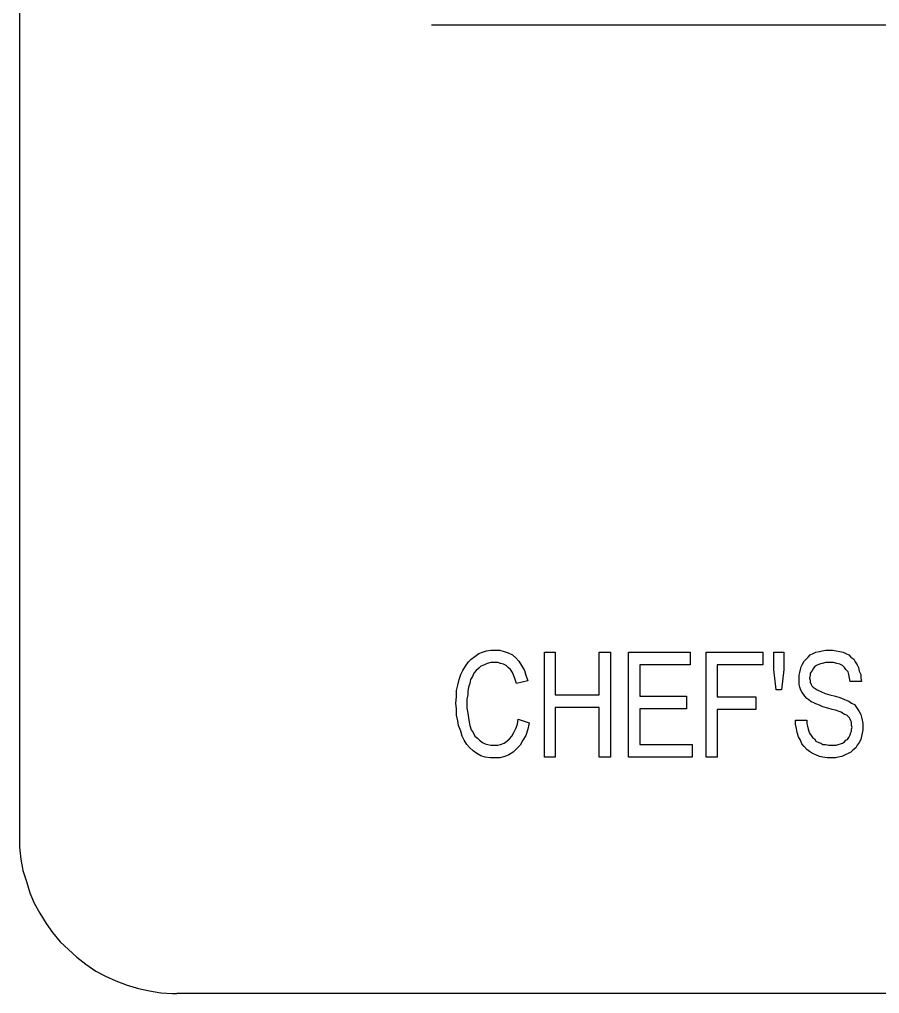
# Model space of a CAD drawing. Header units: metres. Extents: x 14 to 601, y -779 to -12.
# Drawn here: x 13.7 to 161.3, y -778.8 to -611.7 of the extents above; entities that cross this region are included whole.
import ezdxf

# ---------------------------------------------------------------- set-up
doc = ezdxf.new("R2010")
doc.units = ezdxf.units.M

msp = doc.modelspace()

# ---------------------------------------------------------------- linework, layer by layer
for p, q in [((13.72, -39.32), (13.72, -751.76)), ((84.4, -612.56), (539.92, -612.56)), ((92.56, -720.44), (93.16, -720.2)), ((93.16, -720.2), (93.88, -719.96)), ((93.88, -719.96), (94.6, -719.84)), ((94.6, -719.84), (95.32, -719.84)), ((95.32, -719.84), (96.16, -719.84)), ((96.16, -719.84), (96.88, -720.08)), ((96.88, -720.08), (97.6, -720.32)), ((103.84, -738.2), (103.84, -720.2)), ((103.84, -720.2), (105.64, -720.2)), ((105.64, -720.2), (105.64, -727.52)), ((113.2, -727.52), (113.2, -720.2)), ((113.2, -720.2), (115.12, -720.2)), ((115.12, -720.2), (115.12, -738.2)), ((118.24, -738.2), (118.24, -720.2)), ((118.24, -720.2), (128.8, -720.2)), ((128.8, -720.2), (128.8, -722.36)), ((131.56, -738.2), (131.56, -720.2)), ((131.56, -720.2), (141.28, -720.2)), ((141.28, -720.2), (141.28, -722.36)), ((143.2, -723.2), (143.2, -720.2)), ((143.2, -720.2), (144.88, -720.2)), ((144.88, -720.2), (144.88, -723.2)), ((149.92, -720.44), (150.4, -720.2)), ((150.4, -720.2), (151, -720.08)), ((151, -720.08), (151.48, -719.96)), ((151.48, -719.96), (152.08, -719.84)), ((152.08, -719.84), (152.68, -719.84)), ((152.68, -719.84), (153.28, -719.84)), ((153.28, -719.84), (153.88, -719.96)), ((153.88, -719.96), (154.48, -720.08)), ((154.48, -720.08), (155.08, -720.2)), ((155.08, -720.2), (155.56, -720.44)), ((90.76, -721.88), (91.24, -721.4)), ((91.24, -721.4), (91.84, -720.92)), ((91.84, -720.92), (92.56, -720.44)), ((97.6, -720.32), (98.32, -720.68)), ((98.32, -720.68), (98.92, -721.16)), ((98.92, -721.16), (99.4, -721.76)), ((99.4, -721.76), (99.88, -722.48)), ((148.12, -722.24), (148.36, -721.76)), ((148.36, -721.76), (148.72, -721.4)), ((148.72, -721.4), (149.08, -721.04)), ((149.08, -721.04), (149.44, -720.68)), ((149.44, -720.68), (149.92, -720.44)), ((155.56, -720.44), (156.04, -720.68)), ((156.04, -720.68), (156.4, -721.04)), ((156.4, -721.04), (156.88, -721.4)), ((156.88, -721.4), (157.12, -721.88)), ((89.44, -724.04), (89.8, -723.32)), ((89.8, -723.32), (90.28, -722.6)), ((90.28, -722.6), (90.76, -721.88)), ((92.08, -723.32), (91.72, -723.8)), ((92.56, -722.96), (92.08, -723.32)), ((92.92, -722.6), (92.56, -722.96)), ((93.52, -722.36), (92.92, -722.6)), ((94, -722.12), (93.52, -722.36)), ((94.6, -722), (94, -722.12)), ((95.2, -722), (94.6, -722)), ((95.8, -722), (95.2, -722)), ((96.28, -722.12), (95.8, -722)), ((96.76, -722.24), (96.28, -722.12)), ((97.24, -722.48), (96.76, -722.24)), ((97.6, -722.84), (97.24, -722.48)), ((97.96, -723.2), (97.6, -722.84)), ((98.32, -723.68), (97.96, -723.2)), ((99.88, -722.48), (100.36, -723.32)), ((100.36, -723.32), (100.6, -724.16)), ((128.8, -722.36), (120.16, -722.36)), ((120.16, -722.36), (120.16, -727.76)), ((141.28, -722.36), (133.48, -722.36)), ((133.48, -722.36), (133.48, -727.88)), ((143.56, -726.68), (143.2, -723.2)), ((144.88, -723.2), (144.52, -726.68)), ((147.64, -723.68), (147.76, -723.2)), ((147.76, -723.2), (147.88, -722.72)), ((147.88, -722.72), (148.12, -722.24)), ((149.68, -723.44), (149.44, -723.8)), ((149.92, -723.08), (149.68, -723.44)), ((150.16, -722.72), (149.92, -723.08)), ((150.52, -722.48), (150.16, -722.72)), ((151, -722.24), (150.52, -722.48)), ((151.48, -722.12), (151, -722.24)), ((152.08, -722), (151.48, -722.12)), ((152.68, -722), (152.08, -722)), ((153.4, -722), (152.68, -722)), ((154, -722.12), (153.4, -722)), ((154.48, -722.24), (154, -722.12)), ((154.96, -722.48), (154.48, -722.24)), ((155.32, -722.84), (154.96, -722.48)), ((155.56, -723.2), (155.32, -722.84)), ((155.92, -723.56), (155.56, -723.2)), ((157.12, -721.88), (157.48, -722.36)), ((157.48, -722.36), (157.72, -722.84)), ((157.72, -722.84), (157.84, -723.44)), ((157.84, -723.44), (158.08, -724.04)), ((88.96, -725.84), (89.2, -724.88)), ((89.2, -724.88), (89.44, -724.04)), ((91.12, -724.88), (91, -725.6)), ((91.48, -724.4), (91.12, -724.88)), ((91.72, -723.8), (91.48, -724.4)), ((98.56, -724.28), (98.32, -723.68)), ((98.8, -724.88), (98.56, -724.28)), ((99.04, -725.6), (98.8, -724.88)), ((100.96, -725.12), (99.04, -725.6)), ((100.6, -724.16), (100.96, -725.12)), ((147.52, -724.16), (147.64, -723.68)), ((147.52, -724.76), (147.52, -724.16)), ((147.52, -725.24), (147.52, -724.76)), ((149.44, -724.16), (149.32, -724.64)), ((149.32, -724.64), (149.44, -725)), ((149.44, -723.8), (149.44, -724.16)), ((149.44, -725), (149.44, -725.36)), ((156.04, -724.04), (155.92, -723.56)), ((156.16, -724.64), (156.04, -724.04)), ((156.28, -725.24), (156.16, -724.64)), ((158.08, -724.04), (158.08, -724.64)), ((158.08, -724.64), (158.2, -725.24)), ((88.72, -726.8), (88.96, -725.84)), ((88.72, -727.88), (88.72, -726.8)), ((90.76, -726.2), (90.64, -726.92)), ((91, -725.6), (90.76, -726.2)), ((144.52, -726.68), (143.56, -726.68)), ((147.52, -725.72), (147.52, -725.24)), ((147.64, -726.2), (147.52, -725.72)), ((147.76, -726.56), (147.64, -726.2)), ((148, -727.04), (147.76, -726.56)), ((149.44, -725.36), (149.56, -725.72)), ((149.56, -725.72), (149.68, -725.96)), ((149.68, -725.96), (149.92, -726.2)), ((149.92, -726.2), (150.28, -726.44)), ((150.28, -726.44), (150.64, -726.68)), ((150.64, -726.68), (151.24, -726.92)), ((158.2, -725.24), (156.28, -725.24)), ((88.6, -728.96), (88.72, -727.88)), ((90.64, -727.52), (90.52, -728.24)), ((90.52, -728.24), (90.52, -728.96)), ((90.64, -726.92), (90.64, -727.52)), ((105.64, -727.52), (113.2, -727.52)), ((120.16, -727.76), (128.2, -727.76)), ((128.2, -727.76), (128.2, -729.92)), ((133.48, -727.88), (140.08, -727.88)), ((140.08, -727.88), (140.08, -730.04)), ((148.24, -727.4), (148, -727.04)), ((148.48, -727.76), (148.24, -727.4)), ((148.84, -728.12), (148.48, -727.76)), ((149.2, -728.36), (148.84, -728.12)), ((149.56, -728.72), (149.2, -728.36)), ((151.24, -726.92), (151.96, -727.28)), ((151.96, -727.28), (152.8, -727.52)), ((152.8, -727.52), (153.76, -727.76)), ((153.76, -727.76), (154.48, -728)), ((154.48, -728), (155.2, -728.24)), ((155.2, -728.24), (155.68, -728.48)), ((155.68, -728.48), (156.04, -728.6)), ((88.72, -729.92), (88.6, -728.96)), ((88.72, -731), (88.72, -729.92)), ((90.52, -728.96), (90.52, -729.8)), ((90.52, -729.8), (90.64, -730.64)), ((113.2, -729.68), (105.64, -729.68)), ((105.64, -729.68), (105.64, -738.2)), ((113.2, -738.2), (113.2, -729.68)), ((128.2, -729.92), (120.16, -729.92)), ((120.16, -729.92), (120.16, -736.04)), ((140.08, -730.04), (133.48, -730.04)), ((133.48, -730.04), (133.48, -738.2)), ((149.92, -728.84), (149.56, -728.72)), ((150.4, -729.08), (149.92, -728.84)), ((151, -729.32), (150.4, -729.08)), ((151.6, -729.56), (151, -729.32)), ((152.44, -729.8), (151.6, -729.56)), ((153.16, -730.04), (152.44, -729.8)), ((153.76, -730.16), (153.16, -730.04)), ((154.36, -730.4), (153.76, -730.16)), ((156.04, -728.6), (156.52, -728.96)), ((156.52, -728.96), (157, -729.2)), ((157, -729.2), (157.36, -729.68)), ((157.36, -729.68), (157.6, -730.04)), ((157.6, -730.04), (157.84, -730.4)), ((88.96, -731.96), (88.72, -731)), ((90.64, -730.64), (90.76, -731.48)), ((90.76, -731.48), (90.88, -732.2)), ((99.16, -732.56), (99.28, -731.72)), ((99.28, -731.72), (101.2, -732.32)), ((146.92, -731.84), (148.84, -731.84)), ((146.92, -732.56), (146.92, -731.84)), ((148.84, -731.84), (148.84, -732.44)), ((154.72, -730.52), (154.36, -730.4)), ((154.96, -730.64), (154.72, -730.52)), ((155.32, -730.88), (154.96, -730.64)), ((155.68, -731), (155.32, -730.88)), ((155.92, -731.24), (155.68, -731)), ((156.16, -731.48), (155.92, -731.24)), ((156.28, -731.72), (156.16, -731.48)), ((156.4, -731.96), (156.28, -731.72)), ((157.84, -730.4), (158.08, -730.88)), ((158.08, -730.88), (158.2, -731.36)), ((158.2, -731.36), (158.32, -731.84)), ((158.32, -731.84), (158.44, -732.44)), ((89.08, -732.8), (88.96, -731.96)), ((89.44, -733.76), (89.08, -732.8)), ((90.88, -732.2), (91, -732.8)), ((91, -732.8), (91.24, -733.52)), ((91.24, -733.52), (91.6, -734)), ((98.56, -734), (98.92, -733.28)), ((98.92, -733.28), (99.16, -732.56)), ((100.96, -733.4), (100.6, -734.48)), ((101.2, -732.32), (100.96, -733.4)), ((147.04, -733.28), (146.92, -732.56)), ((147.16, -734), (147.04, -733.28)), ((148.84, -732.44), (148.96, -732.92)), ((148.96, -732.92), (149.08, -733.4)), ((149.08, -733.4), (149.2, -733.76)), ((156.52, -732.2), (156.4, -731.96)), ((156.52, -732.44), (156.52, -732.2)), ((156.52, -732.8), (156.52, -732.44)), ((156.64, -733.04), (156.52, -732.8)), ((156.52, -733.4), (156.64, -733.04)), ((156.52, -733.76), (156.52, -733.4)), ((158.44, -733.52), (158.32, -734.12)), ((158.44, -732.44), (158.44, -733.04)), ((158.44, -733.04), (158.44, -733.52)), ((89.68, -734.6), (89.44, -733.76)), ((90.04, -735.32), (89.68, -734.6)), ((91.6, -734), (91.84, -734.6)), ((91.84, -734.6), (92.32, -734.96)), ((92.32, -734.96), (92.68, -735.32)), ((97.36, -735.44), (97.84, -735.08)), ((97.84, -735.08), (98.2, -734.6)), ((98.2, -734.6), (98.56, -734)), ((100.6, -734.48), (100.12, -735.32)), ((147.4, -734.72), (147.16, -734)), ((147.76, -735.32), (147.4, -734.72)), ((149.2, -733.76), (149.32, -734.12)), ((149.32, -734.12), (149.56, -734.48)), ((149.56, -734.48), (149.8, -734.84)), ((149.8, -734.84), (150.16, -735.08)), ((150.16, -735.08), (150.4, -735.44)), ((155.56, -735.32), (155.8, -735.2)), ((155.8, -735.2), (156.04, -734.84)), ((156.04, -734.84), (156.16, -734.6)), ((156.16, -734.6), (156.28, -734.36)), ((156.28, -734.36), (156.4, -734)), ((156.4, -734), (156.52, -733.76)), ((158.08, -735.2), (157.84, -735.68)), ((158.2, -734.6), (158.08, -735.2)), ((158.32, -734.12), (158.2, -734.6)), ((90.52, -736.04), (90.04, -735.32)), ((91, -736.64), (90.52, -736.04)), ((91.6, -737.12), (91, -736.64)), ((92.68, -735.32), (93.16, -735.68)), ((93.16, -735.68), (93.64, -735.92)), ((93.64, -735.92), (94.12, -736.04)), ((94.12, -736.04), (94.6, -736.16)), ((94.6, -736.16), (95.08, -736.16)), ((95.08, -736.16), (95.8, -736.16)), ((95.8, -736.16), (96.28, -736.04)), ((96.28, -736.04), (96.88, -735.8)), ((96.88, -735.8), (97.36, -735.44)), ((99.04, -736.76), (98.44, -737.36)), ((99.64, -736.16), (99.04, -736.76)), ((100.12, -735.32), (99.64, -736.16)), ((120.16, -736.04), (129.16, -736.04)), ((129.16, -736.04), (129.16, -738.2)), ((148, -735.92), (147.76, -735.32)), ((148.36, -736.4), (148, -735.92)), ((148.84, -736.88), (148.36, -736.4)), ((149.32, -737.24), (148.84, -736.88)), ((150.4, -735.44), (150.88, -735.68)), ((150.88, -735.68), (151.24, -735.8)), ((151.24, -735.8), (151.6, -736.04)), ((151.6, -736.04), (152.08, -736.04)), ((152.08, -736.04), (152.56, -736.16)), ((152.56, -736.16), (153.04, -736.16)), ((153.04, -736.16), (153.4, -736.16)), ((153.4, -736.16), (153.88, -736.16)), ((153.88, -736.16), (154.24, -736.04)), ((154.24, -736.04), (154.6, -735.92)), ((154.6, -735.92), (154.96, -735.8)), ((154.96, -735.8), (155.32, -735.56)), ((155.32, -735.56), (155.56, -735.32)), ((157.24, -736.64), (156.76, -737)), ((157.48, -736.16), (157.24, -736.64)), ((157.84, -735.68), (157.48, -736.16)), ((92.2, -737.6), (91.6, -737.12)), ((92.92, -737.96), (92.2, -737.6)), ((93.64, -738.2), (92.92, -737.96)), ((94.48, -738.32), (93.64, -738.2)), ((95.32, -738.32), (94.48, -738.32)), ((96.16, -738.32), (95.32, -738.32)), ((97, -738.08), (96.16, -738.32)), ((97.72, -737.84), (97, -738.08)), ((98.44, -737.36), (97.72, -737.84)), ((105.64, -738.2), (103.84, -738.2)), ((115.12, -738.2), (113.2, -738.2)), ((129.16, -738.2), (118.24, -738.2)), ((133.48, -738.2), (131.56, -738.2)), ((149.8, -737.6), (149.32, -737.24)), ((150.4, -737.84), (149.8, -737.6)), ((151, -738.08), (150.4, -737.84)), ((151.6, -738.2), (151, -738.08)), ((152.32, -738.32), (151.6, -738.2)), ((153.04, -738.32), (152.32, -738.32)), ((153.76, -738.32), (153.04, -738.32)), ((154.24, -738.2), (153.76, -738.32)), ((154.84, -738.08), (154.24, -738.2)), ((155.44, -737.84), (154.84, -738.08)), ((155.92, -737.6), (155.44, -737.84)), ((156.4, -737.36), (155.92, -737.6)), ((156.76, -737), (156.4, -737.36)), ((13.72, -751.76), (13.72, -753.68)), ((13.72, -753.68), (13.96, -755.72)), ((13.96, -755.72), (14.32, -757.64)), ((14.32, -757.64), (14.92, -759.56)), ((14.92, -759.56), (15.52, -761.48)), ((15.52, -761.48), (16.24, -763.28)), ((16.24, -763.28), (17.2, -764.96)), ((17.2, -764.96), (18.28, -766.76)), ((18.28, -766.76), (19.36, -768.32)), ((19.36, -768.32), (20.68, -769.88)), ((20.68, -769.88), (22.12, -771.2)), ((22.12, -771.2), (23.56, -772.52)), ((23.56, -772.52), (25.12, -773.72)), ((25.12, -773.72), (26.8, -774.92)), ((26.8, -774.92), (28.48, -775.76)), ((28.48, -775.76), (30.28, -776.6)), ((30.28, -776.6), (32.2, -777.32)), ((32.2, -777.32), (34.12, -777.92)), ((34.12, -777.92), (36.04, -778.28)), ((36.04, -778.28), (37.96, -778.64)), ((37.96, -778.64), (40, -778.76)), ((40, -778.76), (40.72, -778.76)), ((573.76, -778.76), (40.72, -778.76))]:
    msp.add_line(p, q)

doc.saveas('drawing.dxf')
